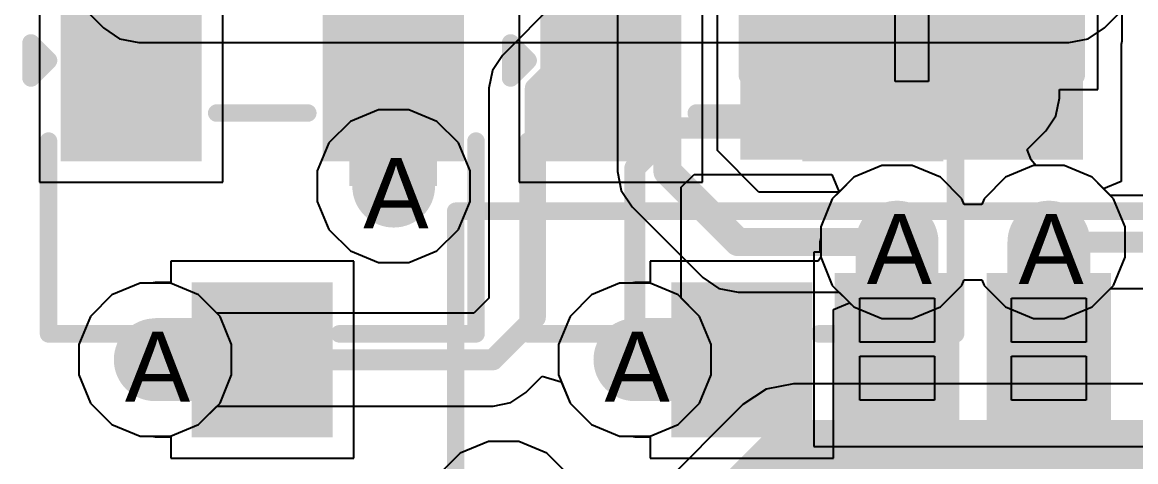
# Model space of a CAD drawing. Header units: inches. Extents: x 0 to 208, y 0 to 213.
# Drawn here: x 4.5079 to 4.8257, y 1.8671 to 1.9925 of the extents above; entities that cross this region are included whole.
import ezdxf

# ---------------------------------------------------------------- set-up
doc = ezdxf.new("R2010")
doc.units = ezdxf.units.IN
doc.header["$MEASUREMENT"] = 0
for name, color, linetype in [('Bottom Layer', 5, 'Continuous'), ('Bottom Overlay', 54, 'Continuous'), ('Bottom Paste', 16, 'Continuous'), ('Bottom Solder', 6, 'Continuous'), ('Drill Drawing', 1, 'Continuous'), ('L2_GND1', 16, 'Continuous'), ('L3_SIG1', 76, 'Continuous'), ('L4_PWR', 90, 'Continuous'), ('L5_GND2', 156, 'Continuous'), ('L6_SIG2', 130, 'Continuous'), ('L7_GND3', 216, 'Continuous'), ('Top Layer', 1, 'Continuous'), ('Top Overlay', 2, 'Continuous'), ('Top Paste', 8, 'Continuous'), ('Top Solder', 216, 'Continuous'), ('Via Holes', 16, 'Continuous')]:
    doc.layers.add(name, color=color, linetype=linetype)
doc.styles.add('Arial', font='', dxfattribs={"height": 0.2})
doc.styles.get('Arial').set_extended_font_data('Arial')

# ---------------------------------------------------------------- blocks, each defined once
blk = doc.blocks.new('A7682E_254')
at = {"layer": 'Top Layer'}
for points in [[(-0.27362, 0.36417), (-0.24606, 0.36417), (-0.24606, 0.32874), (-0.27362, 0.32874)], [(-0.23031, 0.36417), (-0.20276, 0.36417), (-0.20276, 0.32874), (-0.23031, 0.32874)]]:
    blk.add_hatch(color=1, dxfattribs=at).paths.add_polyline_path(points)
at = {"layer": 'Top Solder'}
for points in [[(-0.27762, 0.36817), (-0.24206, 0.36817), (-0.24206, 0.32474), (-0.27762, 0.32474)], [(-0.23431, 0.36817), (-0.19876, 0.36817), (-0.19876, 0.32474), (-0.23431, 0.32474)]]:
    blk.add_hatch(color=216, dxfattribs=at).paths.add_polyline_path(points)
at = {"layer": 'Top Overlay'}
for points in [[(-0.38583, -0.38583, 0.005, 0.005, 0), (-0.38583, 0.38582, 0.005, 0.005, 0)], [(-0.38583, 0.38582, 0.005, 0.005, 0), (0.38583, 0.38582, 0.005, 0.005, 0)]]:
    blk.add_lwpolyline(points, format="xyseb", dxfattribs=at)
blk.add_lwpolyline([(-0.38708, 0.38582, 0.0025, 0.0025, 1), (-0.38458, 0.38582, 0.0025, 0.0025, 1)], format="xyseb", close=True, dxfattribs=at)
blk.add_lwpolyline([(-0.38708, 0.38582, 0.0025, 0.0025, 1), (-0.38458, 0.38582, 0.0025, 0.0025, 1)], format="xyseb", close=True, dxfattribs=at)
at = {"layer": 'Top Paste'}
for p, q in [((-0.27047, 0.34843), (-0.27047, 0.36102)), ((-0.27047, 0.36102), (-0.24921, 0.36102)), ((-0.24921, 0.36102), (-0.24921, 0.34843)), ((-0.22717, 0.34843), (-0.22717, 0.36102)), ((-0.22717, 0.36102), (-0.20591, 0.36102)), ((-0.20591, 0.36102), (-0.20591, 0.34843)), ((-0.24921, 0.34843), (-0.27047, 0.34843)), ((-0.20591, 0.34843), (-0.22717, 0.34843)), ((-0.27047, 0.33189), (-0.27047, 0.34449)), ((-0.27047, 0.34449), (-0.24921, 0.34449)), ((-0.24921, 0.34449), (-0.24921, 0.33189)), ((-0.22717, 0.33189), (-0.22717, 0.34449)), ((-0.22717, 0.34449), (-0.20591, 0.34449)), ((-0.20591, 0.34449), (-0.20591, 0.33189)), ((-0.24921, 0.33189), (-0.27047, 0.33189)), ((-0.20591, 0.33189), (-0.22717, 0.33189))]:
    blk.add_line(p, q, dxfattribs=at)
blk = doc.blocks.new('SOT_23_B_505')
at = {"layer": 'Bottom Layer'}
for points in [[(-0.05354, 0.05748), (-0.02126, 0.05748), (-0.02126, 0.02126), (-0.05354, 0.02126)], [(0.02126, 0.05748), (0.05354, 0.05748), (0.05354, 0.02126), (0.02126, 0.02126)], [(-0.01614, -0.02126), (0.01614, -0.02126), (0.01614, -0.05748), (-0.01614, -0.05748)]]:
    blk.add_hatch(color=5, dxfattribs=at).paths.add_polyline_path(points)
at = {"layer": 'Bottom Paste'}
for points in [[(-0.05354, 0.05748), (-0.02126, 0.05748), (-0.02126, 0.02126), (-0.05354, 0.02126)], [(0.02126, 0.05748), (0.05354, 0.05748), (0.05354, 0.02126), (0.02126, 0.02126)], [(-0.01614, -0.02126), (0.01614, -0.02126), (0.01614, -0.05748), (-0.01614, -0.05748)]]:
    blk.add_hatch(color=16, dxfattribs=at).paths.add_polyline_path(points)
at = {"layer": 'Bottom Solder'}
for points in [[(-0.05754, 0.06148), (-0.01726, 0.06148), (-0.01726, 0.01726), (-0.05754, 0.01726)], [(0.01726, 0.06148), (0.05754, 0.06148), (0.05754, 0.01726), (0.01726, 0.01726)], [(-0.02014, -0.01726), (0.02014, -0.01726), (0.02014, -0.06148), (-0.02014, -0.06148)]]:
    blk.add_hatch(color=6, dxfattribs=at).paths.add_polyline_path(points)
at = {"layer": 'Bottom Overlay'}
for points in [[(-0.066, 0.051, 0.005, 0.005, 0), (-0.061, 0.046, 0.005, 0.005, 0)], [(-0.066, 0.041, 0.005, 0.005, 0), (-0.066, 0.051, 0.005, 0.005, 0)], [(-0.066, 0.041, 0.005, 0.005, 0), (-0.061, 0.046, 0.005, 0.005, 0)], [(-0.013, 0.031, 0.005, 0.005, 0), (0.013, 0.031, 0.005, 0.005, 0)], [(-0.061, -0.032, 0.005, 0.005, 0), (-0.061, 0.023, 0.005, 0.005, 0)], [(0.061, -0.032, 0.005, 0.005, 0), (0.061, 0.023, 0.005, 0.005, 0)], [(-0.061, -0.032, 0.005, 0.005, 0), (-0.022, -0.032, 0.005, 0.005, 0)], [(0.022, -0.032, 0.005, 0.005, 0), (0.061, -0.032, 0.005, 0.005, 0)]]:
    blk.add_lwpolyline(points, format="xyseb", dxfattribs=at)
for points in [[(-0.06725, 0.051, 0.0025, 0.0025, 1), (-0.06475, 0.051, 0.0025, 0.0025, 1)], [(-0.06725, 0.051, 0.0025, 0.0025, 1), (-0.06475, 0.051, 0.0025, 0.0025, 1)], [(-0.06225, 0.046, 0.0025, 0.0025, 1), (-0.05975, 0.046, 0.0025, 0.0025, 1)], [(-0.06225, 0.046, 0.0025, 0.0025, 1), (-0.05975, 0.046, 0.0025, 0.0025, 1)], [(-0.06725, 0.041, 0.0025, 0.0025, 1), (-0.06475, 0.041, 0.0025, 0.0025, 1)], [(-0.06725, 0.041, 0.0025, 0.0025, 1), (-0.06475, 0.041, 0.0025, 0.0025, 1)], [(-0.01425, 0.031, 0.0025, 0.0025, 1), (-0.01175, 0.031, 0.0025, 0.0025, 1)], [(0.01175, 0.031, 0.0025, 0.0025, 1), (0.01425, 0.031, 0.0025, 0.0025, 1)], [(-0.06225, 0.023, 0.0025, 0.0025, 1), (-0.05975, 0.023, 0.0025, 0.0025, 1)], [(0.05975, 0.023, 0.0025, 0.0025, 1), (0.06225, 0.023, 0.0025, 0.0025, 1)], [(-0.06225, -0.032, 0.0025, 0.0025, 1), (-0.05975, -0.032, 0.0025, 0.0025, 1)], [(-0.06225, -0.032, 0.0025, 0.0025, 1), (-0.05975, -0.032, 0.0025, 0.0025, 1)], [(-0.02325, -0.032, 0.0025, 0.0025, 1), (-0.02075, -0.032, 0.0025, 0.0025, 1)], [(0.02075, -0.032, 0.0025, 0.0025, 1), (0.02325, -0.032, 0.0025, 0.0025, 1)], [(0.05975, -0.032, 0.0025, 0.0025, 1), (0.06225, -0.032, 0.0025, 0.0025, 1)], [(0.05975, -0.032, 0.0025, 0.0025, 1), (0.06225, -0.032, 0.0025, 0.0025, 1)]]:
    blk.add_lwpolyline(points, format="xyseb", close=True, dxfattribs=at)
blk = doc.blocks.new('SOT_23_B_506')
at = {"layer": 'Bottom Layer'}
for points in [[(-0.05354, 0.05748), (-0.02126, 0.05748), (-0.02126, 0.02126), (-0.05354, 0.02126)], [(0.02126, 0.05748), (0.05354, 0.05748), (0.05354, 0.02126), (0.02126, 0.02126)], [(-0.01614, -0.02126), (0.01614, -0.02126), (0.01614, -0.05748), (-0.01614, -0.05748)]]:
    blk.add_hatch(color=5, dxfattribs=at).paths.add_polyline_path(points)
at = {"layer": 'Bottom Paste'}
for points in [[(-0.05354, 0.05748), (-0.02126, 0.05748), (-0.02126, 0.02126), (-0.05354, 0.02126)], [(0.02126, 0.05748), (0.05354, 0.05748), (0.05354, 0.02126), (0.02126, 0.02126)], [(-0.01614, -0.02126), (0.01614, -0.02126), (0.01614, -0.05748), (-0.01614, -0.05748)]]:
    blk.add_hatch(color=16, dxfattribs=at).paths.add_polyline_path(points)
at = {"layer": 'Bottom Solder'}
for points in [[(-0.05754, 0.06148), (-0.01726, 0.06148), (-0.01726, 0.01726), (-0.05754, 0.01726)], [(0.01726, 0.06148), (0.05754, 0.06148), (0.05754, 0.01726), (0.01726, 0.01726)], [(-0.02014, -0.01726), (0.02014, -0.01726), (0.02014, -0.06148), (-0.02014, -0.06148)]]:
    blk.add_hatch(color=6, dxfattribs=at).paths.add_polyline_path(points)
at = {"layer": 'Bottom Overlay'}
for points in [[(-0.066, 0.051, 0.005, 0.005, 0), (-0.061, 0.046, 0.005, 0.005, 0)], [(-0.066, 0.041, 0.005, 0.005, 0), (-0.066, 0.051, 0.005, 0.005, 0)], [(-0.066, 0.041, 0.005, 0.005, 0), (-0.061, 0.046, 0.005, 0.005, 0)], [(-0.013, 0.031, 0.005, 0.005, 0), (0.013, 0.031, 0.005, 0.005, 0)], [(-0.061, -0.032, 0.005, 0.005, 0), (-0.061, 0.023, 0.005, 0.005, 0)], [(0.061, -0.032, 0.005, 0.005, 0), (0.061, 0.023, 0.005, 0.005, 0)], [(-0.061, -0.032, 0.005, 0.005, 0), (-0.022, -0.032, 0.005, 0.005, 0)], [(0.022, -0.032, 0.005, 0.005, 0), (0.061, -0.032, 0.005, 0.005, 0)]]:
    blk.add_lwpolyline(points, format="xyseb", dxfattribs=at)
for points in [[(-0.06725, 0.051, 0.0025, 0.0025, 1), (-0.06475, 0.051, 0.0025, 0.0025, 1)], [(-0.06725, 0.051, 0.0025, 0.0025, 1), (-0.06475, 0.051, 0.0025, 0.0025, 1)], [(-0.06225, 0.046, 0.0025, 0.0025, 1), (-0.05975, 0.046, 0.0025, 0.0025, 1)], [(-0.06225, 0.046, 0.0025, 0.0025, 1), (-0.05975, 0.046, 0.0025, 0.0025, 1)], [(-0.06725, 0.041, 0.0025, 0.0025, 1), (-0.06475, 0.041, 0.0025, 0.0025, 1)], [(-0.06725, 0.041, 0.0025, 0.0025, 1), (-0.06475, 0.041, 0.0025, 0.0025, 1)], [(-0.01425, 0.031, 0.0025, 0.0025, 1), (-0.01175, 0.031, 0.0025, 0.0025, 1)], [(0.01175, 0.031, 0.0025, 0.0025, 1), (0.01425, 0.031, 0.0025, 0.0025, 1)], [(-0.06225, 0.023, 0.0025, 0.0025, 1), (-0.05975, 0.023, 0.0025, 0.0025, 1)], [(0.05975, 0.023, 0.0025, 0.0025, 1), (0.06225, 0.023, 0.0025, 0.0025, 1)], [(-0.06225, -0.032, 0.0025, 0.0025, 1), (-0.05975, -0.032, 0.0025, 0.0025, 1)], [(-0.06225, -0.032, 0.0025, 0.0025, 1), (-0.05975, -0.032, 0.0025, 0.0025, 1)], [(-0.02325, -0.032, 0.0025, 0.0025, 1), (-0.02075, -0.032, 0.0025, 0.0025, 1)], [(0.02075, -0.032, 0.0025, 0.0025, 1), (0.02325, -0.032, 0.0025, 0.0025, 1)], [(0.05975, -0.032, 0.0025, 0.0025, 1), (0.06225, -0.032, 0.0025, 0.0025, 1)], [(0.05975, -0.032, 0.0025, 0.0025, 1), (0.06225, -0.032, 0.0025, 0.0025, 1)]]:
    blk.add_lwpolyline(points, format="xyseb", close=True, dxfattribs=at)
blk = doc.blocks.new('LED_0402_507')
at = {"layer": 'Top Layer'}
for points in [[(-0.0309, 0.01417), (-0.00649, 0.01417), (-0.00649, -0.01417), (-0.0309, -0.01417)], [(0.0065, 0.01417), (0.03091, 0.01417), (0.03091, -0.01417), (0.0065, -0.01417)]]:
    blk.add_hatch(color=1, dxfattribs=at).paths.add_polyline_path(points)
at = {"layer": 'Top Overlay'}
blk.add_hatch(color=2, dxfattribs=at).paths.add_polyline_path([(0.03695, -0.02002), (0.06095, -0.02002), (0.06095, 0.01998), (0.03695, 0.01998)])
at = {"layer": 'Top Paste'}
for points in [[(-0.0309, 0.01417), (-0.00649, 0.01417), (-0.00649, -0.01417), (-0.0309, -0.01417)], [(0.0065, 0.01417), (0.03091, 0.01417), (0.03091, -0.01417), (0.0065, -0.01417)]]:
    blk.add_hatch(color=8, dxfattribs=at).paths.add_polyline_path(points)
at = {"layer": 'Top Solder'}
for points in [[(-0.0349, 0.01817), (-0.00249, 0.01817), (-0.00249, -0.01817), (-0.0349, -0.01817)], [(0.0025, 0.01817), (0.03491, 0.01817), (0.03491, -0.01817), (0.0025, -0.01817)]]:
    blk.add_hatch(color=216, dxfattribs=at).paths.add_polyline_path(points)
at = {"layer": 'Top Overlay'}
for points in [[(-0.035, -0.018, 0.005, 0.005, 0), (-0.035, 0.018, 0.005, 0.005, 0)], [(0.037, 0.018, 0.005, 0.005, 0), (-0.035, 0.018, 0.005, 0.005, 0)], [(0.037, -0.018, 0.005, 0.005, 0), (0.037, 0.018, 0.005, 0.005, 0)], [(0.037, -0.018, 0.005, 0.005, 0), (-0.035, -0.018, 0.005, 0.005, 0)]]:
    blk.add_lwpolyline(points, format="xyseb", dxfattribs=at)
for points in [[(-0.03625, 0.018, 0.0025, 0.0025, 1), (-0.03375, 0.018, 0.0025, 0.0025, 1)], [(-0.03625, 0.018, 0.0025, 0.0025, 1), (-0.03375, 0.018, 0.0025, 0.0025, 1)], [(0.03575, 0.018, 0.0025, 0.0025, 1), (0.03825, 0.018, 0.0025, 0.0025, 1)], [(0.03575, 0.018, 0.0025, 0.0025, 1), (0.03825, 0.018, 0.0025, 0.0025, 1)], [(-0.03625, -0.018, 0.0025, 0.0025, 1), (-0.03375, -0.018, 0.0025, 0.0025, 1)], [(-0.03625, -0.018, 0.0025, 0.0025, 1), (-0.03375, -0.018, 0.0025, 0.0025, 1)], [(0.03575, -0.018, 0.0025, 0.0025, 1), (0.03825, -0.018, 0.0025, 0.0025, 1)], [(0.03575, -0.018, 0.0025, 0.0025, 1), (0.03825, -0.018, 0.0025, 0.0025, 1)]]:
    blk.add_lwpolyline(points, format="xyseb", close=True, dxfattribs=at)
blk = doc.blocks.new('LED_0402_508')
at = {"layer": 'Top Layer'}
for points in [[(-0.03091, 0.01417), (-0.0065, 0.01417), (-0.0065, -0.01417), (-0.03091, -0.01417)], [(0.0065, 0.01417), (0.03091, 0.01417), (0.03091, -0.01417), (0.0065, -0.01417)]]:
    blk.add_hatch(color=1, dxfattribs=at).paths.add_polyline_path(points)
at = {"layer": 'Top Overlay'}
blk.add_hatch(color=2, dxfattribs=at).paths.add_polyline_path([(0.03696, -0.02002), (0.06096, -0.02002), (0.06096, 0.01998), (0.03696, 0.01998)])
at = {"layer": 'Top Paste'}
for points in [[(-0.03091, 0.01417), (-0.0065, 0.01417), (-0.0065, -0.01417), (-0.03091, -0.01417)], [(0.0065, 0.01417), (0.03091, 0.01417), (0.03091, -0.01417), (0.0065, -0.01417)]]:
    blk.add_hatch(color=8, dxfattribs=at).paths.add_polyline_path(points)
at = {"layer": 'Top Solder'}
for points in [[(-0.03491, 0.01817), (-0.0025, 0.01817), (-0.0025, -0.01817), (-0.03491, -0.01817)], [(0.0025, 0.01817), (0.03491, 0.01817), (0.03491, -0.01817), (0.0025, -0.01817)]]:
    blk.add_hatch(color=216, dxfattribs=at).paths.add_polyline_path(points)
at = {"layer": 'Top Overlay'}
for points in [[(-0.035, -0.018, 0.005, 0.005, 0), (-0.035, 0.018, 0.005, 0.005, 0)], [(0.037, 0.018, 0.005, 0.005, 0), (-0.035, 0.018, 0.005, 0.005, 0)], [(0.037, -0.018, 0.005, 0.005, 0), (0.037, 0.018, 0.005, 0.005, 0)], [(0.037, -0.018, 0.005, 0.005, 0), (-0.035, -0.018, 0.005, 0.005, 0)]]:
    blk.add_lwpolyline(points, format="xyseb", dxfattribs=at)
for points in [[(-0.03625, 0.018, 0.0025, 0.0025, 1), (-0.03375, 0.018, 0.0025, 0.0025, 1)], [(-0.03625, 0.018, 0.0025, 0.0025, 1), (-0.03375, 0.018, 0.0025, 0.0025, 1)], [(0.03575, 0.018, 0.0025, 0.0025, 1), (0.03825, 0.018, 0.0025, 0.0025, 1)], [(0.03575, 0.018, 0.0025, 0.0025, 1), (0.03825, 0.018, 0.0025, 0.0025, 1)], [(-0.03625, -0.018, 0.0025, 0.0025, 1), (-0.03375, -0.018, 0.0025, 0.0025, 1)], [(-0.03625, -0.018, 0.0025, 0.0025, 1), (-0.03375, -0.018, 0.0025, 0.0025, 1)], [(0.03575, -0.018, 0.0025, 0.0025, 1), (0.03825, -0.018, 0.0025, 0.0025, 1)], [(0.03575, -0.018, 0.0025, 0.0025, 1), (0.03825, -0.018, 0.0025, 0.0025, 1)]]:
    blk.add_lwpolyline(points, format="xyseb", close=True, dxfattribs=at)

msp = doc.modelspace()

# ---------------------------------------------------------------- hatches: boundary and pattern name
at = {"layer": 'Bottom Layer'}
for points in [[(4.52651, 1.97497), (4.55151, 1.97497), (4.55151, 2.03372), (4.52651, 2.03372)], [(4.6634, 1.97497), (4.6884, 1.97497), (4.6884, 2.03372), (4.6634, 2.03372)], [(4.62631, 1.9766), (4.60131, 1.9766), (4.60131, 1.94574), (4.62631, 1.94574)], [(4.57648, 1.88441), (4.57648, 1.90808), (4.54586, 1.90808), (4.54586, 1.88441)], [(4.71337, 1.88441), (4.71337, 1.90808), (4.68275, 1.90808), (4.68275, 1.88441)]]:
    msp.add_hatch(color=5, dxfattribs=at).paths.add_polyline_path(points)
h = msp.add_hatch(color=5, dxfattribs=at)
edge = h.paths.add_edge_path()
edge.add_arc((4.61392, 1.94574), 0.01181, 0, 360)
h = msp.add_hatch(color=5, dxfattribs=at)
edge = h.paths.add_edge_path()
edge.add_arc((4.75761, 1.92978), 0.01181, 0, 360)
h = msp.add_hatch(color=5, dxfattribs=at)
edge = h.paths.add_edge_path()
edge.add_arc((4.80092, 1.92978), 0.01181, 0, 360)
h = msp.add_hatch(color=5, dxfattribs=at)
edge = h.paths.add_edge_path()
edge.add_arc((4.54586, 1.89622), 0.01181, 0, 360)
h = msp.add_hatch(color=5, dxfattribs=at)
edge = h.paths.add_edge_path()
edge.add_arc((4.68276, 1.89622), 0.01181, 0, 360)
at = {"layer": 'L2_GND1'}
h = msp.add_hatch(color=16, dxfattribs=at)
edge = h.paths.add_edge_path()
edge.add_arc((4.61392, 1.94574), 0.01181, 0, 360)
h = msp.add_hatch(color=16, dxfattribs=at)
edge = h.paths.add_edge_path()
edge.add_arc((4.75761, 1.92978), 0.01181, 0, 360)
h = msp.add_hatch(color=16, dxfattribs=at)
edge = h.paths.add_edge_path()
edge.add_arc((4.80092, 1.92978), 0.01181, 0, 360)
h = msp.add_hatch(color=16, dxfattribs=at)
edge = h.paths.add_edge_path()
edge.add_arc((4.54586, 1.89622), 0.01181, 0, 360)
h = msp.add_hatch(color=16, dxfattribs=at)
edge = h.paths.add_edge_path()
edge.add_arc((4.68276, 1.89622), 0.01181, 0, 360)
at = {"layer": 'L3_SIG1'}
h = msp.add_hatch(color=76, dxfattribs=at)
edge = h.paths.add_edge_path()
edge.add_arc((4.61392, 1.94574), 0.01181, 0, 360)
h = msp.add_hatch(color=76, dxfattribs=at)
edge = h.paths.add_edge_path()
edge.add_arc((4.75761, 1.92978), 0.01181, 0, 360)
h = msp.add_hatch(color=76, dxfattribs=at)
edge = h.paths.add_edge_path()
edge.add_arc((4.80092, 1.92978), 0.01181, 0, 360)
h = msp.add_hatch(color=76, dxfattribs=at)
edge = h.paths.add_edge_path()
edge.add_arc((4.54586, 1.89622), 0.01181, 0, 360)
h = msp.add_hatch(color=76, dxfattribs=at)
edge = h.paths.add_edge_path()
edge.add_arc((4.68276, 1.89622), 0.01181, 0, 360)
at = {"layer": 'L4_PWR'}
h = msp.add_hatch(color=90, dxfattribs=at)
edge = h.paths.add_edge_path()
edge.add_arc((4.61392, 1.94574), 0.01181, 0, 360)
h = msp.add_hatch(color=90, dxfattribs=at)
edge = h.paths.add_edge_path()
edge.add_arc((4.75761, 1.92978), 0.01181, 0, 360)
h = msp.add_hatch(color=90, dxfattribs=at)
edge = h.paths.add_edge_path()
edge.add_arc((4.80092, 1.92978), 0.01181, 0, 360)
h = msp.add_hatch(color=90, dxfattribs=at)
edge = h.paths.add_edge_path()
edge.add_arc((4.54586, 1.89622), 0.01181, 0, 360)
h = msp.add_hatch(color=90, dxfattribs=at)
edge = h.paths.add_edge_path()
edge.add_arc((4.68276, 1.89622), 0.01181, 0, 360)
at = {"layer": 'L5_GND2'}
h = msp.add_hatch(color=156, dxfattribs=at)
edge = h.paths.add_edge_path()
edge.add_arc((4.61392, 1.94574), 0.01181, 0, 360)
h = msp.add_hatch(color=156, dxfattribs=at)
edge = h.paths.add_edge_path()
edge.add_arc((4.75761, 1.92978), 0.01181, 0, 360)
h = msp.add_hatch(color=156, dxfattribs=at)
edge = h.paths.add_edge_path()
edge.add_arc((4.80092, 1.92978), 0.01181, 0, 360)
h = msp.add_hatch(color=156, dxfattribs=at)
edge = h.paths.add_edge_path()
edge.add_arc((4.54586, 1.89622), 0.01181, 0, 360)
h = msp.add_hatch(color=156, dxfattribs=at)
edge = h.paths.add_edge_path()
edge.add_arc((4.68276, 1.89622), 0.01181, 0, 360)
at = {"layer": 'L6_SIG2'}
h = msp.add_hatch(color=130, dxfattribs=at)
edge = h.paths.add_edge_path()
edge.add_arc((4.61392, 1.94574), 0.01181, 0, 360)
h = msp.add_hatch(color=130, dxfattribs=at)
edge = h.paths.add_edge_path()
edge.add_arc((4.75761, 1.92978), 0.01181, 0, 360)
h = msp.add_hatch(color=130, dxfattribs=at)
edge = h.paths.add_edge_path()
edge.add_arc((4.80092, 1.92978), 0.01181, 0, 360)
h = msp.add_hatch(color=130, dxfattribs=at)
edge = h.paths.add_edge_path()
edge.add_arc((4.54586, 1.89622), 0.01181, 0, 360)
h = msp.add_hatch(color=130, dxfattribs=at)
edge = h.paths.add_edge_path()
edge.add_arc((4.68276, 1.89622), 0.01181, 0, 360)
at = {"layer": 'L7_GND3'}
h = msp.add_hatch(color=216, dxfattribs=at)
edge = h.paths.add_edge_path()
edge.add_arc((4.61392, 1.94574), 0.01181, 0, 360)
h = msp.add_hatch(color=216, dxfattribs=at)
edge = h.paths.add_edge_path()
edge.add_arc((4.75761, 1.92978), 0.01181, 0, 360)
h = msp.add_hatch(color=216, dxfattribs=at)
edge = h.paths.add_edge_path()
edge.add_arc((4.80092, 1.92978), 0.01181, 0, 360)
h = msp.add_hatch(color=216, dxfattribs=at)
edge = h.paths.add_edge_path()
edge.add_arc((4.54586, 1.89622), 0.01181, 0, 360)
h = msp.add_hatch(color=216, dxfattribs=at)
edge = h.paths.add_edge_path()
edge.add_arc((4.68276, 1.89622), 0.01181, 0, 360)
at = {"layer": 'Top Layer'}
h = msp.add_hatch(color=1, dxfattribs=at)
edge = h.paths.add_edge_path()
edge.add_arc((4.61392, 1.94574), 0.01181, 0, 360)
h = msp.add_hatch(color=1, dxfattribs=at)
edge = h.paths.add_edge_path()
edge.add_arc((4.75761, 1.92978), 0.01181, 0, 360)
h = msp.add_hatch(color=1, dxfattribs=at)
edge = h.paths.add_edge_path()
edge.add_arc((4.80092, 1.92978), 0.01181, 0, 360)
for points in [[(4.76942, 1.92978), (4.74575, 1.92978), (4.74575, 1.89916), (4.76942, 1.89916)], [(4.81273, 1.92978), (4.78906, 1.92978), (4.78906, 1.89916), (4.81273, 1.89916)]]:
    msp.add_hatch(color=1, dxfattribs=at).paths.add_polyline_path(points)
h = msp.add_hatch(color=1, dxfattribs=at)
edge = h.paths.add_edge_path()
edge.add_arc((4.54586, 1.89622), 0.01181, 0, 360)
h = msp.add_hatch(color=1, dxfattribs=at)
edge = h.paths.add_edge_path()
edge.add_arc((4.68276, 1.89622), 0.01181, 0, 360)
at = {"layer": 'Via Holes'}
h = msp.add_hatch(color=7, dxfattribs=at)
edge = h.paths.add_edge_path()
edge.add_arc((4.61392, 1.94574), 0.00591, 0, 360)
h = msp.add_hatch(color=7, dxfattribs=at)
edge = h.paths.add_edge_path()
edge.add_arc((4.75761, 1.92978), 0.00591, 0, 360)
h = msp.add_hatch(color=7, dxfattribs=at)
edge = h.paths.add_edge_path()
edge.add_arc((4.80092, 1.92978), 0.00591, 0, 360)
h = msp.add_hatch(color=7, dxfattribs=at)
edge = h.paths.add_edge_path()
edge.add_arc((4.54586, 1.89622), 0.00591, 0, 360)
h = msp.add_hatch(color=7, dxfattribs=at)
edge = h.paths.add_edge_path()
edge.add_arc((4.68276, 1.89622), 0.00591, 0, 360)

# ---------------------------------------------------------------- linework, layer by layer
at = {"layer": 'Bottom Layer'}
for p, q in [((4.51287, 2.00301), (4.51287, 1.94686)), ((4.56515, 1.94686), (4.56515, 2.00308)), ((4.64976, 2.00301), (4.64976, 1.94686)), ((4.70205, 1.94686), (4.70205, 2.00308)), ((4.75327, 1.95159), (4.74525, 1.94827)), ((4.76195, 1.95159), (4.75327, 1.95159)), ((4.76996, 1.94827), (4.76195, 1.95159)), ((4.79658, 1.95159), (4.78856, 1.94827)), ((4.80525, 1.95159), (4.79658, 1.95159)), ((4.81327, 1.94827), (4.80525, 1.95159)), ((4.74525, 1.94827), (4.73912, 1.94213)), ((4.7761, 1.94213), (4.76996, 1.94827)), ((4.78856, 1.94827), (4.78243, 1.94213)), ((4.81941, 1.94213), (4.81327, 1.94827)), ((4.51287, 1.94686), (4.56515, 1.94686)), ((4.64976, 1.94686), (4.70205, 1.94686)), ((4.73912, 1.94213), (4.7358, 1.93411)), ((4.77676, 1.94053), (4.7761, 1.94213)), ((4.78243, 1.94213), (4.78176, 1.94053)), ((4.82273, 1.93411), (4.81941, 1.94213)), ((4.78176, 1.94053), (4.77676, 1.94053)), ((4.7358, 1.93411), (4.7358, 1.92544)), ((4.82273, 1.92544), (4.82273, 1.93411)), ((4.60255, 1.92434), (4.55027, 1.92434)), ((4.55027, 1.92434), (4.55027, 1.91827)), ((4.60255, 1.86812), (4.60255, 1.92434)), ((4.73506, 1.92434), (4.68716, 1.92434)), ((4.68716, 1.92434), (4.68716, 1.91827)), ((4.7358, 1.92544), (4.73506, 1.92434)), ((4.81941, 1.91742), (4.82273, 1.92544)), ((4.54153, 1.91804), (4.53351, 1.91471)), ((4.54467, 1.91804), (4.54153, 1.91804)), ((4.54586, 1.91827), (4.54467, 1.91804)), ((4.55027, 1.91827), (4.54586, 1.91827)), ((4.67842, 1.91804), (4.6704, 1.91471)), ((4.68156, 1.91804), (4.67842, 1.91804)), ((4.68275, 1.91827), (4.68156, 1.91804)), ((4.68716, 1.91827), (4.68275, 1.91827)), ((4.76996, 1.91129), (4.7761, 1.91742)), ((4.7761, 1.91742), (4.77676, 1.91902)), ((4.77676, 1.91902), (4.78176, 1.91902)), ((4.78176, 1.91902), (4.78243, 1.91742)), ((4.78243, 1.91742), (4.78856, 1.91129)), ((4.81327, 1.91129), (4.81941, 1.91742)), ((4.53351, 1.91471), (4.52737, 1.90858)), ((4.6704, 1.91471), (4.66427, 1.90858)), ((4.73945, 1.91056), (4.74406, 1.91247)), ((4.73945, 1.86812), (4.73945, 1.91056)), ((4.74406, 1.91247), (4.74525, 1.91129)), ((4.74525, 1.91129), (4.75327, 1.90797)), ((4.76195, 1.90797), (4.76996, 1.91129)), ((4.78856, 1.91129), (4.79658, 1.90797)), ((4.80525, 1.90797), (4.81327, 1.91129)), ((4.52737, 1.90858), (4.52405, 1.90056)), ((4.66427, 1.90858), (4.66094, 1.90056)), ((4.75327, 1.90797), (4.76195, 1.90797)), ((4.79658, 1.90797), (4.80525, 1.90797)), ((4.52405, 1.90056), (4.52405, 1.89189)), ((4.66094, 1.90056), (4.66094, 1.89189)), ((4.52405, 1.89189), (4.52737, 1.88387)), ((4.66094, 1.89189), (4.66427, 1.88387)), ((4.52737, 1.88387), (4.53351, 1.87773)), ((4.66427, 1.88387), (4.6704, 1.87773)), ((4.53351, 1.87773), (4.54153, 1.87441)), ((4.6704, 1.87773), (4.67842, 1.87441)), ((4.54153, 1.87441), (4.54488, 1.87441)), ((4.54488, 1.87441), (4.54586, 1.87422)), ((4.54586, 1.87422), (4.55027, 1.87422)), ((4.55027, 1.87422), (4.55027, 1.86812)), ((4.67842, 1.87441), (4.68177, 1.87441)), ((4.68177, 1.87441), (4.68275, 1.87422)), ((4.68275, 1.87422), (4.68716, 1.87422)), ((4.68716, 1.87422), (4.68716, 1.86812)), ((4.55027, 1.86812), (4.60255, 1.86812)), ((4.68716, 1.86812), (4.73945, 1.86812))]:
    msp.add_line(p, q, dxfattribs=at)
at = {"layer": 'L2_GND1'}
for p, q in [((4.75327, 1.95159), (4.74525, 1.94827)), ((4.76195, 1.95159), (4.75327, 1.95159)), ((4.76996, 1.94827), (4.76195, 1.95159)), ((4.79658, 1.95159), (4.78856, 1.94827)), ((4.80525, 1.95159), (4.79658, 1.95159)), ((4.81327, 1.94827), (4.80525, 1.95159)), ((4.74525, 1.94827), (4.73912, 1.94213)), ((4.7761, 1.94213), (4.76996, 1.94827)), ((4.78856, 1.94827), (4.78243, 1.94213)), ((4.81941, 1.94213), (4.81327, 1.94827)), ((4.73912, 1.94213), (4.7358, 1.93411)), ((4.77676, 1.94053), (4.7761, 1.94213)), ((4.78243, 1.94213), (4.78176, 1.94053)), ((4.82273, 1.93411), (4.81941, 1.94213)), ((4.78176, 1.94053), (4.77676, 1.94053)), ((4.7358, 1.93411), (4.7358, 1.92544)), ((4.82273, 1.92544), (4.82273, 1.93411)), ((4.7358, 1.92544), (4.73912, 1.91742)), ((4.81941, 1.91742), (4.82273, 1.92544)), ((4.54153, 1.91804), (4.53351, 1.91471)), ((4.5502, 1.91804), (4.54153, 1.91804)), ((4.55822, 1.91471), (4.5502, 1.91804)), ((4.67842, 1.91804), (4.6704, 1.91471)), ((4.68709, 1.91804), (4.67842, 1.91804)), ((4.69511, 1.91471), (4.68709, 1.91804)), ((4.73912, 1.91742), (4.74525, 1.91129)), ((4.76996, 1.91129), (4.7761, 1.91742)), ((4.7761, 1.91742), (4.77676, 1.91902)), ((4.77676, 1.91902), (4.78176, 1.91902)), ((4.78176, 1.91902), (4.78243, 1.91742)), ((4.78243, 1.91742), (4.78856, 1.91129)), ((4.81327, 1.91129), (4.81941, 1.91742)), ((4.53351, 1.91471), (4.52737, 1.90858)), ((4.56435, 1.90858), (4.55822, 1.91471)), ((4.6704, 1.91471), (4.66427, 1.90858)), ((4.70125, 1.90858), (4.69511, 1.91471)), ((4.74525, 1.91129), (4.75327, 1.90797)), ((4.76195, 1.90797), (4.76996, 1.91129)), ((4.78856, 1.91129), (4.79658, 1.90797)), ((4.80525, 1.90797), (4.81327, 1.91129)), ((4.52737, 1.90858), (4.52405, 1.90056)), ((4.56767, 1.90056), (4.56435, 1.90858)), ((4.66427, 1.90858), (4.66094, 1.90056)), ((4.70457, 1.90056), (4.70125, 1.90858)), ((4.75327, 1.90797), (4.76195, 1.90797)), ((4.79658, 1.90797), (4.80525, 1.90797)), ((4.52405, 1.90056), (4.52405, 1.89189)), ((4.56767, 1.89189), (4.56767, 1.90056)), ((4.66094, 1.90056), (4.66094, 1.89189)), ((4.70457, 1.89189), (4.70457, 1.90056)), ((4.52405, 1.89189), (4.52737, 1.88387)), ((4.56435, 1.88387), (4.56767, 1.89189)), ((4.66094, 1.89189), (4.66427, 1.88387)), ((4.70125, 1.88387), (4.70457, 1.89189)), ((4.52737, 1.88387), (4.53351, 1.87773)), ((4.55822, 1.87773), (4.56435, 1.88387)), ((4.66427, 1.88387), (4.6704, 1.87773)), ((4.69511, 1.87773), (4.70125, 1.88387)), ((4.53351, 1.87773), (4.54153, 1.87441)), ((4.5502, 1.87441), (4.55822, 1.87773)), ((4.6704, 1.87773), (4.67842, 1.87441)), ((4.68709, 1.87441), (4.69511, 1.87773)), ((4.54153, 1.87441), (4.5502, 1.87441)), ((4.67842, 1.87441), (4.68709, 1.87441))]:
    msp.add_line(p, q, dxfattribs=at)
at = {"layer": 'L3_SIG1'}
for p, q in [((4.81676, 1.99091), (4.84212, 2.01627)), ((4.51908, 2.0029), (4.53108, 1.99091)), ((4.53108, 1.99091), (4.53108, 1.99091)), ((4.53108, 1.99091), (4.53571, 1.98781)), ((4.81213, 1.98781), (4.81676, 1.99091)), ((4.53571, 1.98781), (4.54117, 1.98673)), ((4.54117, 1.98673), (4.54117, 1.98673)), ((4.54117, 1.98673), (4.80667, 1.98673)), ((4.80667, 1.98673), (4.81213, 1.98781)), ((4.80667, 1.98673), (4.80667, 1.98673)), ((4.75327, 1.95159), (4.74525, 1.94827)), ((4.76195, 1.95159), (4.75327, 1.95159)), ((4.76996, 1.94827), (4.76195, 1.95159)), ((4.79658, 1.95159), (4.78856, 1.94827)), ((4.80525, 1.95159), (4.79658, 1.95159)), ((4.81327, 1.94827), (4.80525, 1.95159)), ((4.74525, 1.94827), (4.73912, 1.94213)), ((4.7761, 1.94213), (4.76996, 1.94827)), ((4.78856, 1.94827), (4.78243, 1.94213)), ((4.81941, 1.94213), (4.81327, 1.94827)), ((4.73912, 1.94213), (4.7358, 1.93411)), ((4.77676, 1.94053), (4.7761, 1.94213)), ((4.78243, 1.94213), (4.78176, 1.94053)), ((4.82273, 1.93411), (4.81941, 1.94213)), ((4.78176, 1.94053), (4.77676, 1.94053)), ((4.7358, 1.93411), (4.7358, 1.92544)), ((4.82273, 1.92544), (4.82273, 1.93411)), ((4.7358, 1.92544), (4.73912, 1.91742)), ((4.81941, 1.91742), (4.82273, 1.92544)), ((4.54153, 1.91804), (4.53351, 1.91471)), ((4.5502, 1.91804), (4.54153, 1.91804)), ((4.55822, 1.91471), (4.5502, 1.91804)), ((4.67842, 1.91804), (4.6704, 1.91471)), ((4.68709, 1.91804), (4.67842, 1.91804)), ((4.69511, 1.91471), (4.68709, 1.91804)), ((4.73912, 1.91742), (4.74525, 1.91129)), ((4.76996, 1.91129), (4.7761, 1.91742)), ((4.7761, 1.91742), (4.77676, 1.91902)), ((4.77676, 1.91902), (4.78176, 1.91902)), ((4.78176, 1.91902), (4.78243, 1.91742)), ((4.78243, 1.91742), (4.78856, 1.91129)), ((4.81327, 1.91129), (4.81941, 1.91742)), ((4.53351, 1.91471), (4.52737, 1.90858)), ((4.56435, 1.90858), (4.55822, 1.91471)), ((4.6704, 1.91471), (4.66427, 1.90858)), ((4.70125, 1.90858), (4.69511, 1.91471)), ((4.74525, 1.91129), (4.75327, 1.90797)), ((4.76195, 1.90797), (4.76996, 1.91129)), ((4.78856, 1.91129), (4.79658, 1.90797)), ((4.80525, 1.90797), (4.81327, 1.91129)), ((4.52737, 1.90858), (4.52405, 1.90056)), ((4.56767, 1.90056), (4.56435, 1.90858)), ((4.66427, 1.90858), (4.66094, 1.90056)), ((4.70457, 1.90056), (4.70125, 1.90858)), ((4.75327, 1.90797), (4.76195, 1.90797)), ((4.79658, 1.90797), (4.80525, 1.90797)), ((4.52405, 1.90056), (4.52405, 1.89189)), ((4.56767, 1.89189), (4.56767, 1.90056)), ((4.66094, 1.90056), (4.66094, 1.89189)), ((4.70457, 1.89189), (4.70457, 1.90056)), ((4.52405, 1.89189), (4.52737, 1.88387)), ((4.56435, 1.88387), (4.56767, 1.89189)), ((4.66094, 1.89189), (4.66427, 1.88387)), ((4.70125, 1.88387), (4.70457, 1.89189)), ((4.52737, 1.88387), (4.53351, 1.87773)), ((4.55822, 1.87773), (4.56435, 1.88387)), ((4.66427, 1.88387), (4.6704, 1.87773)), ((4.69511, 1.87773), (4.70125, 1.88387)), ((4.53351, 1.87773), (4.54153, 1.87441)), ((4.5502, 1.87441), (4.55822, 1.87773)), ((4.6704, 1.87773), (4.67842, 1.87441)), ((4.68709, 1.87441), (4.69511, 1.87773)), ((4.54153, 1.87441), (4.5502, 1.87441)), ((4.67842, 1.87441), (4.68709, 1.87441))]:
    msp.add_line(p, q, dxfattribs=at)
at = {"layer": 'L4_PWR'}
for p, q in [((4.60958, 1.96756), (4.60156, 1.96423)), ((4.61825, 1.96756), (4.60958, 1.96756)), ((4.62627, 1.96423), (4.61825, 1.96756)), ((4.60156, 1.96423), (4.59543, 1.9581)), ((4.63241, 1.9581), (4.62627, 1.96423)), ((4.59543, 1.9581), (4.5921, 1.95008)), ((4.63573, 1.95008), (4.63241, 1.9581)), ((4.75327, 1.95159), (4.74525, 1.94827)), ((4.76195, 1.95159), (4.75327, 1.95159)), ((4.76996, 1.94827), (4.76195, 1.95159)), ((4.79658, 1.95159), (4.78856, 1.94827)), ((4.80525, 1.95159), (4.79658, 1.95159)), ((4.81327, 1.94827), (4.80525, 1.95159)), ((4.5921, 1.95008), (4.5921, 1.94141)), ((4.63573, 1.94141), (4.63573, 1.95008)), ((4.74525, 1.94827), (4.73912, 1.94213)), ((4.7761, 1.94213), (4.76996, 1.94827)), ((4.78856, 1.94827), (4.78243, 1.94213)), ((4.81941, 1.94213), (4.81327, 1.94827)), ((4.73912, 1.94213), (4.7358, 1.93411)), ((4.77676, 1.94053), (4.7761, 1.94213)), ((4.78243, 1.94213), (4.78176, 1.94053)), ((4.82273, 1.93411), (4.81941, 1.94213)), ((4.5921, 1.94141), (4.59543, 1.93339)), ((4.63241, 1.93339), (4.63573, 1.94141)), ((4.78176, 1.94053), (4.77676, 1.94053)), ((4.59543, 1.93339), (4.60156, 1.92725)), ((4.62627, 1.92725), (4.63241, 1.93339)), ((4.7358, 1.93411), (4.7358, 1.92544)), ((4.82273, 1.92544), (4.82273, 1.93411)), ((4.60156, 1.92725), (4.60958, 1.92393)), ((4.61825, 1.92393), (4.62627, 1.92725)), ((4.60958, 1.92393), (4.61825, 1.92393)), ((4.7358, 1.92544), (4.73912, 1.91742)), ((4.81941, 1.91742), (4.82273, 1.92544)), ((4.54153, 1.91804), (4.53351, 1.91471)), ((4.5502, 1.91804), (4.54153, 1.91804)), ((4.55822, 1.91471), (4.5502, 1.91804)), ((4.67842, 1.91804), (4.6704, 1.91471)), ((4.68709, 1.91804), (4.67842, 1.91804)), ((4.69511, 1.91471), (4.68709, 1.91804)), ((4.73912, 1.91742), (4.74525, 1.91129)), ((4.76996, 1.91129), (4.7761, 1.91742)), ((4.7761, 1.91742), (4.77676, 1.91902)), ((4.77676, 1.91902), (4.78176, 1.91902)), ((4.78176, 1.91902), (4.78243, 1.91742)), ((4.78243, 1.91742), (4.78856, 1.91129)), ((4.81327, 1.91129), (4.81941, 1.91742)), ((4.53351, 1.91471), (4.52737, 1.90858)), ((4.56435, 1.90858), (4.55822, 1.91471)), ((4.6704, 1.91471), (4.66427, 1.90858)), ((4.70125, 1.90858), (4.69511, 1.91471)), ((4.74525, 1.91129), (4.75327, 1.90797)), ((4.76195, 1.90797), (4.76996, 1.91129)), ((4.78856, 1.91129), (4.79658, 1.90797)), ((4.80525, 1.90797), (4.81327, 1.91129)), ((4.52737, 1.90858), (4.52405, 1.90056)), ((4.56767, 1.90056), (4.56435, 1.90858)), ((4.66427, 1.90858), (4.66094, 1.90056)), ((4.70457, 1.90056), (4.70125, 1.90858)), ((4.75327, 1.90797), (4.76195, 1.90797)), ((4.79658, 1.90797), (4.80525, 1.90797)), ((4.52405, 1.90056), (4.52405, 1.89189)), ((4.56767, 1.89189), (4.56767, 1.90056)), ((4.66094, 1.90056), (4.66094, 1.89189)), ((4.70457, 1.89189), (4.70457, 1.90056)), ((4.52405, 1.89189), (4.52737, 1.88387)), ((4.56435, 1.88387), (4.56767, 1.89189)), ((4.66094, 1.89189), (4.66427, 1.88387)), ((4.70125, 1.88387), (4.70457, 1.89189)), ((4.7202, 1.88784), (4.71358, 1.88342)), ((4.728, 1.88939), (4.7202, 1.88784)), ((4.8531, 1.88939), (4.728, 1.88939)), ((4.52737, 1.88387), (4.53351, 1.87773)), ((4.55822, 1.87773), (4.56435, 1.88387)), ((4.66427, 1.88387), (4.6704, 1.87773)), ((4.71358, 1.88342), (4.66937, 1.83921)), ((4.69511, 1.87773), (4.70125, 1.88387)), ((4.53351, 1.87773), (4.54153, 1.87441)), ((4.5502, 1.87441), (4.55822, 1.87773)), ((4.6704, 1.87773), (4.67842, 1.87441)), ((4.68709, 1.87441), (4.69511, 1.87773)), ((4.54153, 1.87441), (4.5502, 1.87441)), ((4.64095, 1.87294), (4.63293, 1.86961)), ((4.64962, 1.87294), (4.64095, 1.87294)), ((4.65764, 1.86961), (4.64962, 1.87294)), ((4.67842, 1.87441), (4.68709, 1.87441)), ((4.63293, 1.86961), (4.62679, 1.86348)), ((4.66377, 1.86348), (4.65764, 1.86961))]:
    msp.add_line(p, q, dxfattribs=at)
for points in [[(4.67382, 1.81482, 0.02, 0.02, 0), (4.728, 1.869, 0.02, 0.02, 0)], [(4.728, 1.869, 0.02, 0.02, 0), (4.86154, 1.869, 0.02, 0.02, 0)]]:
    msp.add_lwpolyline(points, format="xyseb", dxfattribs=at)
msp.add_lwpolyline([(4.723, 1.869, 0.01, 0.01, 1), (4.733, 1.869, 0.01, 0.01, 1)], format="xyseb", close=True, dxfattribs=at)
msp.add_lwpolyline([(4.723, 1.869, 0.01, 0.01, 1), (4.733, 1.869, 0.01, 0.01, 1)], format="xyseb", close=True, dxfattribs=at)
at = {"layer": 'L5_GND2'}
for p, q in [((4.75327, 1.95159), (4.74525, 1.94827)), ((4.76195, 1.95159), (4.75327, 1.95159)), ((4.76996, 1.94827), (4.76195, 1.95159)), ((4.79658, 1.95159), (4.78856, 1.94827)), ((4.80525, 1.95159), (4.79658, 1.95159)), ((4.81327, 1.94827), (4.80525, 1.95159)), ((4.74525, 1.94827), (4.73912, 1.94213)), ((4.7761, 1.94213), (4.76996, 1.94827)), ((4.78856, 1.94827), (4.78243, 1.94213)), ((4.81941, 1.94213), (4.81327, 1.94827)), ((4.73912, 1.94213), (4.7358, 1.93411)), ((4.77676, 1.94053), (4.7761, 1.94213)), ((4.78243, 1.94213), (4.78176, 1.94053)), ((4.82273, 1.93411), (4.81941, 1.94213)), ((4.78176, 1.94053), (4.77676, 1.94053)), ((4.7358, 1.93411), (4.7358, 1.92544)), ((4.82273, 1.92544), (4.82273, 1.93411)), ((4.7358, 1.92544), (4.73912, 1.91742)), ((4.81941, 1.91742), (4.82273, 1.92544)), ((4.54153, 1.91804), (4.53351, 1.91471)), ((4.5502, 1.91804), (4.54153, 1.91804)), ((4.55822, 1.91471), (4.5502, 1.91804)), ((4.67842, 1.91804), (4.6704, 1.91471)), ((4.68709, 1.91804), (4.67842, 1.91804)), ((4.69511, 1.91471), (4.68709, 1.91804)), ((4.73912, 1.91742), (4.74525, 1.91129)), ((4.76996, 1.91129), (4.7761, 1.91742)), ((4.7761, 1.91742), (4.77676, 1.91902)), ((4.77676, 1.91902), (4.78176, 1.91902)), ((4.78176, 1.91902), (4.78243, 1.91742)), ((4.78243, 1.91742), (4.78856, 1.91129)), ((4.81327, 1.91129), (4.81941, 1.91742)), ((4.53351, 1.91471), (4.52737, 1.90858)), ((4.56435, 1.90858), (4.55822, 1.91471)), ((4.6704, 1.91471), (4.66427, 1.90858)), ((4.70125, 1.90858), (4.69511, 1.91471)), ((4.74525, 1.91129), (4.75327, 1.90797)), ((4.76195, 1.90797), (4.76996, 1.91129)), ((4.78856, 1.91129), (4.79658, 1.90797)), ((4.80525, 1.90797), (4.81327, 1.91129)), ((4.52737, 1.90858), (4.52405, 1.90056)), ((4.56767, 1.90056), (4.56435, 1.90858)), ((4.66427, 1.90858), (4.66094, 1.90056)), ((4.70457, 1.90056), (4.70125, 1.90858)), ((4.75327, 1.90797), (4.76195, 1.90797)), ((4.79658, 1.90797), (4.80525, 1.90797)), ((4.52405, 1.90056), (4.52405, 1.89189)), ((4.56767, 1.89189), (4.56767, 1.90056)), ((4.66094, 1.90056), (4.66094, 1.89189)), ((4.70457, 1.89189), (4.70457, 1.90056)), ((4.52405, 1.89189), (4.52737, 1.88387)), ((4.56435, 1.88387), (4.56767, 1.89189)), ((4.66094, 1.89189), (4.66427, 1.88387)), ((4.70125, 1.88387), (4.70457, 1.89189)), ((4.52737, 1.88387), (4.53351, 1.87773)), ((4.55822, 1.87773), (4.56435, 1.88387)), ((4.66427, 1.88387), (4.6704, 1.87773)), ((4.69511, 1.87773), (4.70125, 1.88387)), ((4.53351, 1.87773), (4.54153, 1.87441)), ((4.5502, 1.87441), (4.55822, 1.87773)), ((4.6704, 1.87773), (4.67842, 1.87441)), ((4.68709, 1.87441), (4.69511, 1.87773)), ((4.54153, 1.87441), (4.5502, 1.87441)), ((4.67842, 1.87441), (4.68709, 1.87441))]:
    msp.add_line(p, q, dxfattribs=at)
at = {"layer": 'L6_SIG2'}
for p, q in [((4.70632, 1.95587), (4.70632, 2.04638)), ((4.67777, 2.01119), (4.67777, 1.94995)), ((4.71814, 1.94405), (4.70632, 1.95587)), ((4.75327, 1.95159), (4.74525, 1.94827)), ((4.76195, 1.95159), (4.75327, 1.95159)), ((4.76996, 1.94827), (4.76195, 1.95159)), ((4.79658, 1.95159), (4.78856, 1.94827)), ((4.80525, 1.95159), (4.79658, 1.95159)), ((4.81327, 1.94827), (4.80525, 1.95159)), ((4.67777, 1.94995), (4.67777, 1.94995)), ((4.67777, 1.94995), (4.67886, 1.94449)), ((4.74525, 1.94827), (4.74104, 1.94405)), ((4.7761, 1.94213), (4.76996, 1.94827)), ((4.78856, 1.94827), (4.78243, 1.94213)), ((4.81851, 1.94303), (4.81327, 1.94827)), ((4.67886, 1.94449), (4.68195, 1.93986)), ((4.74104, 1.94405), (4.71814, 1.94405)), ((4.77676, 1.94053), (4.7761, 1.94213)), ((4.78243, 1.94213), (4.78176, 1.94053)), ((4.87369, 1.94303), (4.81851, 1.94303)), ((4.68195, 1.93986), (4.70213, 1.91968)), ((4.78176, 1.94053), (4.77676, 1.94053)), ((4.70213, 1.91968), (4.70213, 1.91968)), ((4.70213, 1.91968), (4.70676, 1.91659)), ((4.54153, 1.91804), (4.53351, 1.91471)), ((4.5502, 1.91804), (4.54153, 1.91804)), ((4.55822, 1.91471), (4.5502, 1.91804)), ((4.67842, 1.91804), (4.6704, 1.91471)), ((4.68709, 1.91804), (4.67842, 1.91804)), ((4.69511, 1.91471), (4.68709, 1.91804)), ((4.70676, 1.91659), (4.71222, 1.9155)), ((4.76996, 1.91129), (4.7761, 1.91742)), ((4.7761, 1.91742), (4.77676, 1.91902)), ((4.77676, 1.91902), (4.78176, 1.91902)), ((4.78176, 1.91902), (4.78243, 1.91742)), ((4.78243, 1.91742), (4.78856, 1.91129)), ((4.81327, 1.91129), (4.81851, 1.91652)), ((4.81851, 1.91652), (4.87918, 1.91652)), ((4.53351, 1.91471), (4.52737, 1.90858)), ((4.56435, 1.90858), (4.55822, 1.91471)), ((4.6704, 1.91471), (4.66427, 1.90858)), ((4.70125, 1.90858), (4.69511, 1.91471)), ((4.71222, 1.9155), (4.71222, 1.9155)), ((4.71222, 1.9155), (4.74104, 1.9155)), ((4.74104, 1.9155), (4.74525, 1.91129)), ((4.74525, 1.91129), (4.75327, 1.90797)), ((4.76195, 1.90797), (4.76996, 1.91129)), ((4.78856, 1.91129), (4.79658, 1.90797)), ((4.80525, 1.90797), (4.81327, 1.91129)), ((4.52737, 1.90858), (4.52405, 1.90056)), ((4.56767, 1.90056), (4.56435, 1.90858)), ((4.66427, 1.90858), (4.66094, 1.90056)), ((4.70457, 1.90056), (4.70125, 1.90858)), ((4.75327, 1.90797), (4.76195, 1.90797)), ((4.79658, 1.90797), (4.80525, 1.90797)), ((4.52405, 1.90056), (4.52405, 1.89189)), ((4.56767, 1.89189), (4.56767, 1.90056)), ((4.66094, 1.90056), (4.66094, 1.89189)), ((4.70457, 1.89189), (4.70457, 1.90056)), ((4.52405, 1.89189), (4.52737, 1.88387)), ((4.56435, 1.88387), (4.56767, 1.89189)), ((4.66094, 1.89189), (4.66427, 1.88387)), ((4.70125, 1.88387), (4.70457, 1.89189)), ((4.52737, 1.88387), (4.53351, 1.87773)), ((4.55822, 1.87773), (4.56435, 1.88387)), ((4.66427, 1.88387), (4.6704, 1.87773)), ((4.69511, 1.87773), (4.70125, 1.88387)), ((4.53351, 1.87773), (4.54153, 1.87441)), ((4.5502, 1.87441), (4.55822, 1.87773)), ((4.6704, 1.87773), (4.67842, 1.87441)), ((4.68709, 1.87441), (4.69511, 1.87773)), ((4.54153, 1.87441), (4.5502, 1.87441)), ((4.67842, 1.87441), (4.68709, 1.87441))]:
    msp.add_line(p, q, dxfattribs=at)
for points in [[(4.69205, 1.94995, 0.008, 0.008, 0), (4.69205, 2.115, 0.008, 0.008, 0)], [(4.69205, 1.94995, 0.008, 0.008, 0), (4.71222, 1.92978, 0.008, 0.008, 0)], [(4.71222, 1.92978, 0.008, 0.008, 0), (4.75761, 1.92978, 0.008, 0.008, 0)], [(4.80092, 1.92978, 0.006, 0.006, 0), (4.87918, 1.92978, 0.006, 0.006, 0)]]:
    msp.add_lwpolyline(points, format="xyseb", dxfattribs=at)
for points in [[(4.69005, 1.94995, 0.004, 0.004, 1), (4.69405, 1.94995, 0.004, 0.004, 1)], [(4.69005, 1.94995, 0.004, 0.004, 1), (4.69405, 1.94995, 0.004, 0.004, 1)], [(4.71022, 1.92978, 0.004, 0.004, 1), (4.71422, 1.92978, 0.004, 0.004, 1)], [(4.71022, 1.92978, 0.004, 0.004, 1), (4.71422, 1.92978, 0.004, 0.004, 1)], [(4.75561, 1.92978, 0.004, 0.004, 1), (4.75961, 1.92978, 0.004, 0.004, 1)], [(4.79942, 1.92978, 0.003, 0.003, 1), (4.80242, 1.92978, 0.003, 0.003, 1)]]:
    msp.add_lwpolyline(points, format="xyseb", close=True, dxfattribs=at)
at = {"layer": 'L7_GND3'}
for p, q in [((4.75327, 1.95159), (4.74525, 1.94827)), ((4.76195, 1.95159), (4.75327, 1.95159)), ((4.76996, 1.94827), (4.76195, 1.95159)), ((4.79658, 1.95159), (4.78856, 1.94827)), ((4.80525, 1.95159), (4.79658, 1.95159)), ((4.81327, 1.94827), (4.80525, 1.95159)), ((4.74525, 1.94827), (4.73912, 1.94213)), ((4.7761, 1.94213), (4.76996, 1.94827)), ((4.78856, 1.94827), (4.78243, 1.94213)), ((4.81941, 1.94213), (4.81327, 1.94827)), ((4.73912, 1.94213), (4.7358, 1.93411)), ((4.77676, 1.94053), (4.7761, 1.94213)), ((4.78243, 1.94213), (4.78176, 1.94053)), ((4.82273, 1.93411), (4.81941, 1.94213)), ((4.78176, 1.94053), (4.77676, 1.94053)), ((4.7358, 1.93411), (4.7358, 1.92544)), ((4.82273, 1.92544), (4.82273, 1.93411)), ((4.7358, 1.92544), (4.73912, 1.91742)), ((4.81941, 1.91742), (4.82273, 1.92544)), ((4.54153, 1.91804), (4.53351, 1.91471)), ((4.5502, 1.91804), (4.54153, 1.91804)), ((4.55822, 1.91471), (4.5502, 1.91804)), ((4.67842, 1.91804), (4.6704, 1.91471)), ((4.68709, 1.91804), (4.67842, 1.91804)), ((4.69511, 1.91471), (4.68709, 1.91804)), ((4.73912, 1.91742), (4.74525, 1.91129)), ((4.76996, 1.91129), (4.7761, 1.91742)), ((4.7761, 1.91742), (4.77676, 1.91902)), ((4.77676, 1.91902), (4.78176, 1.91902)), ((4.78176, 1.91902), (4.78243, 1.91742)), ((4.78243, 1.91742), (4.78856, 1.91129)), ((4.81327, 1.91129), (4.81941, 1.91742)), ((4.53351, 1.91471), (4.52737, 1.90858)), ((4.56435, 1.90858), (4.55822, 1.91471)), ((4.6704, 1.91471), (4.66427, 1.90858)), ((4.70125, 1.90858), (4.69511, 1.91471)), ((4.74525, 1.91129), (4.75327, 1.90797)), ((4.76195, 1.90797), (4.76996, 1.91129)), ((4.78856, 1.91129), (4.79658, 1.90797)), ((4.80525, 1.90797), (4.81327, 1.91129)), ((4.52737, 1.90858), (4.52405, 1.90056)), ((4.56767, 1.90056), (4.56435, 1.90858)), ((4.66427, 1.90858), (4.66094, 1.90056)), ((4.70457, 1.90056), (4.70125, 1.90858)), ((4.75327, 1.90797), (4.76195, 1.90797)), ((4.79658, 1.90797), (4.80525, 1.90797)), ((4.52405, 1.90056), (4.52405, 1.89189)), ((4.56767, 1.89189), (4.56767, 1.90056)), ((4.66094, 1.90056), (4.66094, 1.89189)), ((4.70457, 1.89189), (4.70457, 1.90056)), ((4.52405, 1.89189), (4.52737, 1.88387)), ((4.56435, 1.88387), (4.56767, 1.89189)), ((4.66094, 1.89189), (4.66427, 1.88387)), ((4.70125, 1.88387), (4.70457, 1.89189)), ((4.52737, 1.88387), (4.53351, 1.87773)), ((4.55822, 1.87773), (4.56435, 1.88387)), ((4.66427, 1.88387), (4.6704, 1.87773)), ((4.69511, 1.87773), (4.70125, 1.88387)), ((4.53351, 1.87773), (4.54153, 1.87441)), ((4.5502, 1.87441), (4.55822, 1.87773)), ((4.6704, 1.87773), (4.67842, 1.87441)), ((4.68709, 1.87441), (4.69511, 1.87773)), ((4.54153, 1.87441), (4.5502, 1.87441)), ((4.67842, 1.87441), (4.68709, 1.87441))]:
    msp.add_line(p, q, dxfattribs=at)
at = {"layer": 'Top Layer'}
for p, q in [((4.75708, 1.97558), (4.75708, 2.01071)), ((4.76653, 2.01072), (4.76653, 1.97558)), ((4.81488, 1.97331), (4.81488, 2.01072)), ((4.82172, 2.00736), (4.82172, 1.98711)), ((4.66022, 1.99828), (4.64498, 1.98304)), ((4.82172, 1.98711), (4.82152, 1.98612)), ((4.82152, 1.98612), (4.82152, 1.94708)), ((4.64498, 1.98304), (4.64211, 1.97874)), ((4.64211, 1.97874), (4.6411, 1.97367)), ((4.6411, 1.97367), (4.6411, 1.91379)), ((4.76653, 1.97558), (4.75708, 1.97558)), ((4.80295, 1.96581), (4.80396, 1.97088)), ((4.80396, 1.97088), (4.80396, 1.97331)), ((4.80396, 1.97331), (4.81488, 1.97331)), ((4.80008, 1.96151), (4.80295, 1.96581)), ((4.79477, 1.95621), (4.80008, 1.96151)), ((4.79591, 1.95329), (4.79477, 1.95621)), ((4.79722, 1.95159), (4.79591, 1.95329)), ((4.80525, 1.95159), (4.79722, 1.95159)), ((4.81327, 1.94827), (4.80525, 1.95159)), ((4.69601, 1.94543), (4.69966, 1.94907)), ((4.69966, 1.94907), (4.73899, 1.94907)), ((4.73899, 1.94907), (4.74106, 1.94407)), ((4.81652, 1.94501), (4.81327, 1.94827)), ((4.69601, 1.91381), (4.69601, 1.94543)), ((4.82152, 1.94708), (4.81652, 1.94501)), ((4.73912, 1.94213), (4.7358, 1.93411)), ((4.74106, 1.94407), (4.73912, 1.94213)), ((4.7358, 1.93411), (4.7358, 1.93098)), ((4.7358, 1.93098), (4.73556, 1.92978)), ((4.73556, 1.92978), (4.73556, 1.92694)), ((4.73556, 1.92694), (4.73382, 1.92694)), ((4.73382, 1.92694), (4.73382, 1.87151)), ((4.54153, 1.91804), (4.53351, 1.91471)), ((4.5502, 1.91804), (4.54153, 1.91804)), ((4.55822, 1.91471), (4.5502, 1.91804)), ((4.53351, 1.91471), (4.52737, 1.90858)), ((4.56345, 1.90948), (4.55822, 1.91471)), ((4.6411, 1.91379), (4.63679, 1.90948)), ((4.70125, 1.90858), (4.69601, 1.91381)), ((4.52737, 1.90858), (4.52405, 1.90056)), ((4.63679, 1.90948), (4.56345, 1.90948)), ((4.70457, 1.90056), (4.70125, 1.90858)), ((4.52405, 1.90056), (4.52405, 1.89189)), ((4.70457, 1.89189), (4.70457, 1.90056)), ((4.52405, 1.89189), (4.52737, 1.88387)), ((4.65165, 1.88685), (4.65633, 1.89152)), ((4.65633, 1.89152), (4.66177, 1.8899)), ((4.70125, 1.88387), (4.70457, 1.89189)), ((4.66177, 1.8899), (4.66427, 1.88387)), ((4.64735, 1.88398), (4.65165, 1.88685)), ((4.52737, 1.88387), (4.53351, 1.87773)), ((4.55822, 1.87773), (4.56345, 1.88297)), ((4.56345, 1.88297), (4.64228, 1.88297)), ((4.64228, 1.88297), (4.64735, 1.88398)), ((4.66427, 1.88387), (4.6704, 1.87773)), ((4.69511, 1.87773), (4.70125, 1.88387)), ((4.53351, 1.87773), (4.54153, 1.87441)), ((4.5502, 1.87441), (4.55822, 1.87773)), ((4.6704, 1.87773), (4.67842, 1.87441)), ((4.68709, 1.87441), (4.69511, 1.87773)), ((4.54153, 1.87441), (4.5502, 1.87441)), ((4.67842, 1.87441), (4.68709, 1.87441)), ((4.73382, 1.87151), (5.04123, 1.87151))]:
    msp.add_line(p, q, dxfattribs=at)
for points in [[(4.65435, 1.97367, 0.006, 0.006, 0), (4.6762, 1.99552, 0.006, 0.006, 0)], [(4.79071, 1.97088, 0.006, 0.006, 0), (4.79071, 1.99552, 0.006, 0.006, 0)], [(4.65435, 1.9083, 0.006, 0.006, 0), (4.65435, 1.97367, 0.006, 0.006, 0)], [(4.78215, 1.96233, 0.006, 0.006, 0), (4.79071, 1.97088, 0.006, 0.006, 0)], [(4.68276, 1.95092, 0.006, 0.006, 0), (4.69417, 1.96233, 0.006, 0.006, 0)], [(4.69417, 1.96233, 0.006, 0.006, 0), (4.78215, 1.96233, 0.006, 0.006, 0)], [(4.68276, 1.89622, 0.006, 0.006, 0), (4.68276, 1.95092, 0.006, 0.006, 0)], [(4.64228, 1.89622, 0.006, 0.006, 0), (4.65435, 1.9083, 0.006, 0.006, 0)], [(4.54586, 1.89622, 0.006, 0.006, 0), (4.64228, 1.89622, 0.006, 0.006, 0)]]:
    msp.add_lwpolyline(points, format="xyseb", dxfattribs=at)
for points in [[(4.65285, 1.97367, 0.003, 0.003, 1), (4.65585, 1.97367, 0.003, 0.003, 1)], [(4.65285, 1.97367, 0.003, 0.003, 1), (4.65585, 1.97367, 0.003, 0.003, 1)], [(4.78921, 1.97088, 0.003, 0.003, 1), (4.79221, 1.97088, 0.003, 0.003, 1)], [(4.78921, 1.97088, 0.003, 0.003, 1), (4.79221, 1.97088, 0.003, 0.003, 1)], [(4.69267, 1.96233, 0.003, 0.003, 1), (4.69567, 1.96233, 0.003, 0.003, 1)], [(4.69267, 1.96233, 0.003, 0.003, 1), (4.69567, 1.96233, 0.003, 0.003, 1)], [(4.78065, 1.96233, 0.003, 0.003, 1), (4.78365, 1.96233, 0.003, 0.003, 1)], [(4.78065, 1.96233, 0.003, 0.003, 1), (4.78365, 1.96233, 0.003, 0.003, 1)], [(4.68126, 1.95092, 0.003, 0.003, 1), (4.68426, 1.95092, 0.003, 0.003, 1)], [(4.68126, 1.95092, 0.003, 0.003, 1), (4.68426, 1.95092, 0.003, 0.003, 1)], [(4.65285, 1.9083, 0.003, 0.003, 1), (4.65585, 1.9083, 0.003, 0.003, 1)], [(4.65285, 1.9083, 0.003, 0.003, 1), (4.65585, 1.9083, 0.003, 0.003, 1)], [(4.54436, 1.89622, 0.003, 0.003, 1), (4.54736, 1.89622, 0.003, 0.003, 1)], [(4.64078, 1.89622, 0.003, 0.003, 1), (4.64378, 1.89622, 0.003, 0.003, 1)], [(4.64078, 1.89622, 0.003, 0.003, 1), (4.64378, 1.89622, 0.003, 0.003, 1)], [(4.68126, 1.89622, 0.003, 0.003, 1), (4.68426, 1.89622, 0.003, 0.003, 1)]]:
    msp.add_lwpolyline(points, format="xyseb", close=True, dxfattribs=at)

# ---------------------------------------------------------------- block references
at = {"rotation": 270}
for name, p in [('LED_0402_507', (4.7329, 2.01422)), ('LED_0402_508', (4.79071, 2.01422))]:
    msp.add_blockref(name, p, dxfattribs=at)
for name, p in [('SOT_23_B_506', (4.57641, 1.9356)), ('SOT_23_B_505', (4.7133, 1.9356)), ('A7682E_254', (5.01745, 1.55277))]:
    msp.add_blockref(name, p)

# ---------------------------------------------------------------- texts
at = {"layer": 'Drill Drawing', "style": 'Arial'}
for p in [(4.60525, 1.93375), (4.74894, 1.91778), (4.79225, 1.91778), (4.5372, 1.88423), (4.67409, 1.88423)]:
    msp.add_text('A', height=0.02, dxfattribs=at).set_placement(p)

doc.saveas('drawing.dxf')
